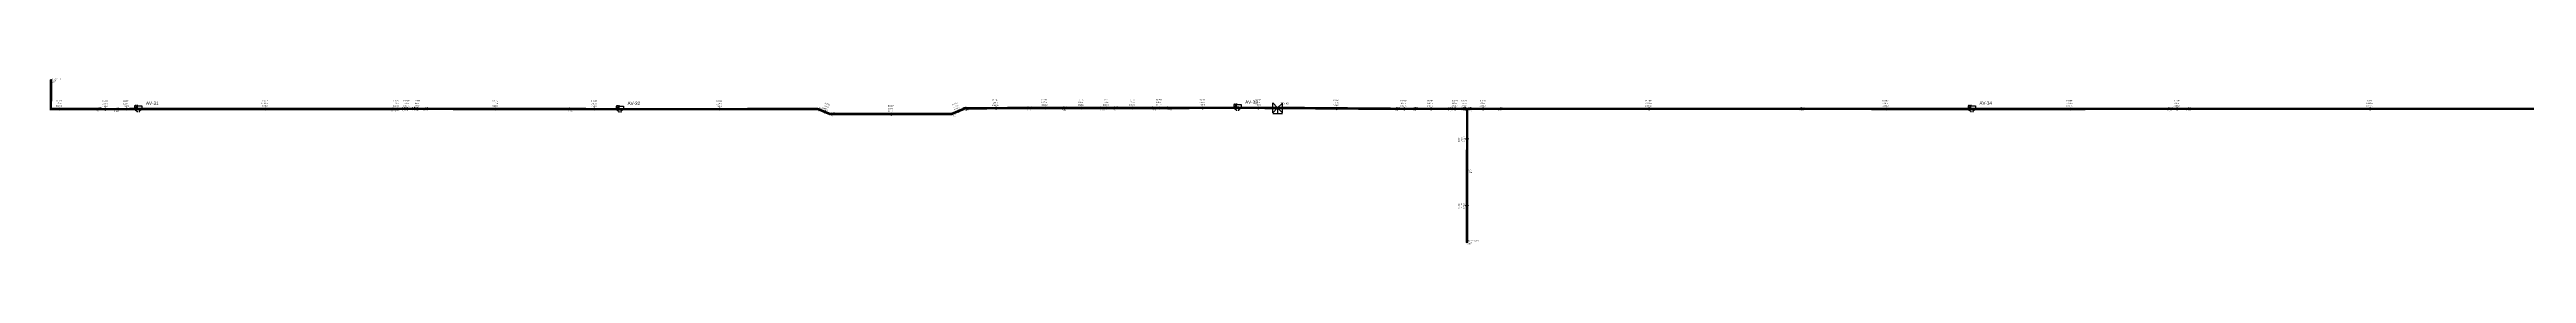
# Model space of a CAD drawing. Extents: x 438517 to 456981, y 1816048 to 1831342.
# Drawn here: x 440000 to 441923, y 1826044 to 1826173 of the extents above; entities that cross this region are included whole.
import ezdxf
from ezdxf.enums import TextEntityAlignment as Align

# ---------------------------------------------------------------- set-up
doc = ezdxf.new("R2010")
doc.units = 0
doc.layers.add('node', color=7, linetype='CONTINUOUS')
doc.layers.add('pipe', color=7, linetype='CONTINUOUS')

# ---------------------------------------------------------------- blocks, each defined once
blk = doc.blocks.new('VALVETCV')
at = {"color": 0}
for points in [[(-3, 3.6), (3, 3.6)], [(0, 0), (0, 3.6)]]:
    blk.add_lwpolyline(points, dxfattribs=at)
for points in [[(-3, 3), (-3, -3), (0, 0)], [(0, 0), (3, 3), (3, -3)]]:
    blk.add_lwpolyline(points, close=True, dxfattribs=at)
blk = doc.blocks.new('FILLED_CIRCLE')
at = {"color": 0}
blk.add_circle((0, 0), 3, dxfattribs=at)
blk = doc.blocks.new('AIRVALVE')
at = {"color": 0}
for points in [[(-2.2, 3.4), (-2.2, 2.6), (-3, 2.6), (-3, 0.9), (-2.2, -0.9), (-0.8, -1.7), (-0.8, -2.6)], [(-2.6, 1.7), (-0.4, 1.7)], [(-1.5, 3), (-1.5, 1.7)], [(-0.8, 3.4), (-0.8, 2.6), (3, 2.6), (3, 0.9), (2.2, -0.9), (0.8, -1.7), (0.8, -2.6)]]:
    blk.add_lwpolyline(points, dxfattribs=at)
blk = doc.blocks.new('FLOWARROW')
at = {"color": 0}
blk.add_lwpolyline([(3, 0), (-3, -3), (-0.6, 0), (-3, 3)], close=True, dxfattribs=at)

msp = doc.modelspace()

# ---------------------------------------------------------------- linework, layer by layer
at = {"layer": 'pipe', "color": 3, "const_width": 2}
for points in [[(440035.6, 1826149.2), (440000.9, 1826149.2), (440001, 1826171.5)], [(440049.7, 1826149.1), (440035.6, 1826149.2)], [(440068.8, 1826149.2), (440049.7, 1826149.1)], [(440265, 1826149.2), (440068.8, 1826149.2)], [(440273.1, 1826149.4), (440265, 1826149.2)], [(440280.9, 1826149.4), (440273.1, 1826149.4)], [(440289.6, 1826149.4), (440280.9, 1826149.4)], [(440401.9, 1826149.2), (440289.6, 1826149.4)], [(440442.7, 1826149.1), (440401.9, 1826149.2)], [(440596.6, 1826149.2), (440596.6, 1826149.2), (440442.7, 1826149.1)], [(440606, 1826145.3), (440596.6, 1826149.2)], [(440700, 1826145.3), (440606, 1826145.3), (440606, 1826145.3)], [(440709.6, 1826149.8), (440709.4, 1826149.2), (440700, 1826145.3), (440700, 1826145.3)], [(440758.6, 1826150), (440709.6, 1826149.8)], [(440785.7, 1826150.1), (440758.6, 1826150)], [(440815, 1826150), (440785.7, 1826150.1)], [(440825, 1826150), (440815, 1826150)], [(440855.2, 1826150.1), (440825, 1826150)], [(440867.1, 1826150.1), (440855.2, 1826150.1)], [(440922.2, 1826150.2), (440867.1, 1826150.1)], [(440953.4, 1826150.1), (440922.2, 1826150.2)], [(441044, 1826149.4), (440953.4, 1826150.1)], [(441058.2, 1826149.4), (441044, 1826149.4)], [(441085.5, 1826149.4), (441058.2, 1826149.4)], [(441095.7, 1826149.4), (441085.5, 1826149.4)], [(441100.6, 1826149.4), (441095.7, 1826149.4)], [(441100.6, 1826149.4), (441100.5, 1826101.6)], [(441100.5, 1826101.6), (441100.4, 1826046.2)]]:
    msp.add_lwpolyline(points, dxfattribs=at)
at = {"layer": 'pipe', "color": 5, "const_width": 2}
for points in [[(441124, 1826149.4), (441100.6, 1826149.4)], [(441358.2, 1826149.4), (441124, 1826149.4)], [(441492.3, 1826149.3), (441358.2, 1826149.4)], [(441644, 1826149.4), (441492.3, 1826149.3)], [(441658.2, 1826149.4), (441644, 1826149.4)], [(441944, 1826149.4), (441658.2, 1826149.4)]]:
    msp.add_lwpolyline(points, dxfattribs=at)

# ---------------------------------------------------------------- block references
at = {"layer": 'node', "color": 0}
for name, p, xscale, yscale in [('FILLED_CIRCLE', (440001, 1826171.5), 0.158750000000635, 0.158750000000635), ('FILLED_CIRCLE', (440035.6, 1826149.2), 0.158750000000635, 0.158750000000635), ('FILLED_CIRCLE', (440049.7, 1826149.1), 0.158750000000635, 0.158750000000635), ('AIRVALVE', (440068.8, 1826149.2), 0.95250000000381, 0.95250000000381), ('FILLED_CIRCLE', (440265, 1826149.2), 0.158750000000635, 0.158750000000635), ('FILLED_CIRCLE', (440273.1, 1826149.4), 0.158750000000635, 0.158750000000635), ('FILLED_CIRCLE', (440280.9, 1826149.4), 0.158750000000635, 0.158750000000635), ('FILLED_CIRCLE', (440289.6, 1826149.4), 0.158750000000635, 0.158750000000635), ('FILLED_CIRCLE', (440401.9, 1826149.2), 0.158750000000635, 0.158750000000635), ('AIRVALVE', (440442.7, 1826149.1), 0.95250000000381, 0.95250000000381), ('FILLED_CIRCLE', (440596.6, 1826149.2), 0.158750000000635, 0.158750000000635), ('FILLED_CIRCLE', (440606, 1826145.3), 0.158750000000635, 0.158750000000635), ('FILLED_CIRCLE', (440700, 1826145.3), 0.158750000000635, 0.158750000000635), ('FILLED_CIRCLE', (440709.6, 1826149.8), 0.158750000000635, 0.158750000000635), ('FILLED_CIRCLE', (440758.6, 1826150), 0.158750000000635, 0.158750000000635), ('FILLED_CIRCLE', (440785.7, 1826150.1), 0.158750000000635, 0.158750000000635), ('FILLED_CIRCLE', (440815, 1826150), 0.158750000000635, 0.158750000000635), ('FILLED_CIRCLE', (440825, 1826150), 0.158750000000635, 0.158750000000635), ('FILLED_CIRCLE', (440855.2, 1826150.1), 0.158750000000635, 0.158750000000635), ('FILLED_CIRCLE', (440867.1, 1826150.1), 0.158750000000635, 0.158750000000635), ('AIRVALVE', (440922.2, 1826150.2), 0.95250000000381, 0.95250000000381), ('FILLED_CIRCLE', (441044, 1826149.4), 0.158750000000635, 0.158750000000635), ('FILLED_CIRCLE', (441058.2, 1826149.4), 0.158750000000635, 0.158750000000635), ('FILLED_CIRCLE', (441085.5, 1826149.4), 0.158750000000635, 0.158750000000635), ('FILLED_CIRCLE', (441095.7, 1826149.4), 0.158750000000635, 0.158750000000635), ('FILLED_CIRCLE', (441100.6, 1826149.4), 0.158750000000635, 0.158750000000635), ('FILLED_CIRCLE', (441124, 1826149.4), 0.158750000000635, 0.158750000000635), ('FILLED_CIRCLE', (441358.2, 1826149.4), 0.158750000000635, 0.158750000000635), ('AIRVALVE', (441492.3, 1826149.3), 0.95250000000381, 0.95250000000381), ('FILLED_CIRCLE', (441644, 1826149.4), 0.158750000000635, 0.158750000000635), ('FILLED_CIRCLE', (441658.2, 1826149.4), 0.158750000000635, 0.158750000000635), ('FILLED_CIRCLE', (441100.5, 1826101.6), 0.158750000000635, 0.158750000000635), ('FILLED_CIRCLE', (441100.4, 1826046.2), 0.158750000000635, 0.158750000000635)]:
    msp.add_blockref(name, p, dxfattribs=dict(at, xscale=xscale, yscale=yscale))
at = {"layer": 'node', "color": 0, "xscale": 1.27000000000508, "yscale": 1.27000000000508, "rotation": 179.767354083192}
msp.add_blockref('VALVETCV', (440953.4, 1826150.1), dxfattribs=at)
at = {"layer": 'pipe', "color": 3, "xscale": 0.31750000000127, "yscale": 0.31750000000127}
for p, rotation in [((440007.1, 1826149.2), 179.876761624285), ((440042.6, 1826149.1), 179.698264015307), ((440059.2, 1826149.2), 180.473400626255), ((440166.9, 1826149.2), 179.992318224952), ((440269.1, 1826149.3), 181.195316069134), ((440277, 1826149.4), 180), ((440285.2, 1826149.4), 180), ((440345.7, 1826149.3), 179.914153861001), ((440422.3, 1826149.2), 179.870076739898), ((440519.7, 1826149.2), 180.034447611283), ((440601.3, 1826147.3), 157.499068602429), ((440653, 1826145.3), 180), ((440705, 1826147.4), 202.499999998114), ((440734.1, 1826149.9), 180.208094407769), ((440772.2, 1826150), 180.093907651133), ((440800.4, 1826150.1), 179.97572195798), ((440820, 1826150), 179.734215127073), ((440840.1, 1826150.1), 180.261393861027), ((440861.1, 1826150.1), 179.825391944064), ((440894.6, 1826150.1), 180.09565892114), ((440937.8, 1826150.1), 179.767354083192), ((440998.7, 1826149.7), 179.557673687615), ((441051.1, 1826149.4), 180), ((441071.9, 1826149.4), 180), ((441090.6, 1826149.4), 180), ((441098.2, 1826149.4), 180.151298576999), ((441100.5, 1826125.5), 269.812893115807), ((441100.4, 1826073.9), 269.953443854815)]:
    msp.add_blockref('FLOWARROW', p, dxfattribs=dict(at, rotation=rotation))
at = {"layer": 'pipe', "color": 5, "xscale": 0.31750000000127, "yscale": 0.31750000000127}
for p, rotation in [((441112.3, 1826149.4), 179.968183468514), ((441241.1, 1826149.4), 180), ((441425.3, 1826149.3), 179.984021253221), ((441568.2, 1826149.3), 180.014118503206), ((441651.1, 1826149.4), 180), ((441801.1, 1826149.4), 180)]:
    msp.add_blockref('FLOWARROW', p, dxfattribs=dict(at, rotation=rotation))

# ---------------------------------------------------------------- texts
at = {"layer": 'node', "color": 0}
for s, height, p in [('WDC-23(SUGR-2)', 0.635, (440001.5, 1826172)), ('Pr:27.24', 0.635, (440001.5, 1826169.5)), ('IL:40.45', 0.635, (440001.5, 1826170.5)), ('JN-E6-92', 0.635, (440036.1, 1826149.7)), ('IL:39.83', 0.635, (440036.1, 1826148.2)), ('Pr:27.95', 0.635, (440036.1, 1826147.2)), ('JN-E6-91', 0.635, (440050.2, 1826149.6)), ('IL:39.68', 0.635, (440050.2, 1826148.1)), ('Pr:28.12', 0.635, (440050.2, 1826147.1)), ('AV-31', 2.54, (440074.8, 1826151.7)), ('JN-E6-90', 0.635, (440265.5, 1826149.7)), ('IL:36.74', 0.635, (440265.5, 1826148.2)), ('Pr:31.38', 0.635, (440265.5, 1826147.2)), ('JN-E6-89', 0.635, (440273.6, 1826149.9)), ('IL:36.62', 0.635, (440273.6, 1826148.4)), ('Pr:31.51', 0.635, (440273.6, 1826147.4)), ('JN-E6-88', 0.635, (440281.4, 1826149.9)), ('IL:36.51', 0.635, (440281.4, 1826148.4)), ('Pr:31.64', 0.635, (440281.4, 1826147.4)), ('JN-E6-87', 0.635, (440290.1, 1826149.9)), ('IL:36.37', 0.635, (440290.1, 1826148.4)), ('Pr:31.79', 0.635, (440290.1, 1826147.4)), ('JN-E6-86', 0.635, (440402.4, 1826149.7)), ('IL:34.68', 0.635, (440402.4, 1826148.2)), ('Pr:33.64', 0.635, (440402.4, 1826147.2)), ('AV-32', 2.54, (440448.7, 1826151.6)), ('JN-E6-85', 0.635, (440597.1, 1826149.7)), ('IL:33.05', 0.635, (440597.1, 1826148.2)), ('Pr:35.57', 0.635, (440597.1, 1826147.2)), ('JN-E6-84', 0.635, (440606.5, 1826145.8)), ('IL:32.97', 0.635, (440606.5, 1826144.3)), ('Pr:35.67', 0.635, (440606.5, 1826143.3)), ('JN-E6-83', 0.635, (440700.5, 1826145.8)), ('IL:32.97', 0.635, (440700.5, 1826144.3)), ('Pr:35.82', 0.635, (440700.5, 1826143.3)), ('JN-E6-82', 0.635, (440710.1, 1826150.3)), ('IL:33.05', 0.635, (440710.1, 1826148.8)), ('Pr:35.75', 0.635, (440710.1, 1826147.8)), ('JN-E6-81', 0.635, (440759.1, 1826150.5)), ('IL:32.87', 0.635, (440759.1, 1826149)), ('Pr:36.01', 0.635, (440759.1, 1826148)), ('JN-E6-80', 0.635, (440786.2, 1826150.6)), ('IL:32.68', 0.635, (440786.2, 1826149.1)), ('Pr:36.24', 0.635, (440786.2, 1826148.1)), ('JN-E6-79', 0.635, (440815.5, 1826150.5)), ('IL:32.43', 0.635, (440815.5, 1826149)), ('Pr:36.53', 0.635, (440815.5, 1826148)), ('JN-E6-78', 0.635, (440825.5, 1826150.5)), ('IL:32.34', 0.635, (440825.5, 1826149)), ('Pr:36.63', 0.635, (440825.5, 1826148)), ('JN-E6-77', 0.635, (440855.7, 1826150.6)), ('IL:32.09', 0.635, (440855.7, 1826149.1)), ('Pr:36.93', 0.635, (440855.7, 1826148.1)), ('JN-E6-76', 0.635, (440867.6, 1826150.6)), ('IL:31.99', 0.635, (440867.6, 1826149.1)), ('Pr:37.05', 0.635, (440867.6, 1826148.1)), ('AV-33', 2.54, (440928.2, 1826152.6)), ('TCV-42', 1.27, (440955.8, 1826152.5)), ('JN-E6-75', 0.635, (441044.5, 1826149.9)), ('IL:30.59', 0.635, (441044.5, 1826148.4)), ('Pr:38.71', 0.635, (441044.5, 1826147.4)), ('JN-E6-74', 0.635, (441058.7, 1826149.9)), ('IL:30.53', 0.635, (441058.7, 1826148.4)), ('Pr:38.80', 0.635, (441058.7, 1826147.4)), ('JN-E6-73', 0.635, (441086, 1826149.9)), ('IL:30.42', 0.635, (441086, 1826148.4)), ('Pr:38.95', 0.635, (441086, 1826147.4)), ('JN-E6-72', 0.635, (441096.2, 1826149.9)), ('IL:30.38', 0.635, (441096.2, 1826148.4)), ('Pr:39.01', 0.635, (441096.2, 1826147.4)), ('JN-E6-71', 0.635, (441101.1, 1826149.9)), ('IL:30.36', 0.635, (441101.1, 1826148.4)), ('Pr:39.04', 0.635, (441101.1, 1826147.4)), ('JN-E6-70', 0.635, (441124.5, 1826149.9)), ('Pr:39.17', 0.635, (441124.5, 1826147.4)), ('IL:30.26', 0.635, (441124.5, 1826148.4)), ('JN-E6-69', 0.635, (441358.7, 1826149.9)), ('IL:31.01', 0.635, (441358.7, 1826148.4)), ('Pr:38.82', 0.635, (441358.7, 1826147.4)), ('AV-34', 2.54, (441498.3, 1826151.8)), ('JN-E6-68', 0.635, (441644.5, 1826149.9)), ('IL:32.23', 0.635, (441644.5, 1826148.4)), ('Pr:38.09', 0.635, (441644.5, 1826147.4)), ('JN-E6-67', 0.635, (441658.7, 1826149.9)), ('IL:32.24', 0.635, (441658.7, 1826148.4)), ('Pr:38.10', 0.635, (441658.7, 1826147.4)), ('E6-JN-92', 0.635, (441101, 1826102.1)), ('IL:30.40', 0.635, (441101, 1826100.6)), ('Pr:38.72', 0.635, (441101, 1826099.6)), ('WDC-24/22 (SUGR-3)', 0.635, (441100.9, 1826046.7)), ('IL:30.63', 0.635, (441100.9, 1826045.2)), ('Pr:38.33', 0.635, (441100.9, 1826044.2))]:
    msp.add_text(s, height=height, dxfattribs=at).set_placement(p, align=Align.BOTTOM_LEFT)
at = {"layer": 'pipe', "color": 3}
for s, rotation, p in [('ID:1020', 359.8768, (440004.9, 1826154.8)), ('D:600.0', 359.8768, (440004.9, 1826150.8)), ('L:57 m', 359.8768, (440005.2, 1826152.8)), ('D:600.0', 359.6983, (440040.4, 1826150.7)), ('ID:1019', 359.6983, (440040.4, 1826154.7)), ('L:14 m', 359.6983, (440040.7, 1826152.7)), ('ID:3097', 0.4734, (440056.9, 1826154.7)), ('D:600.0', 0.4734, (440057, 1826150.7)), ('L:19 m', 0.4734, (440057.2, 1826152.7)), ('L:196 m', 359.9923, (440164.6, 1826152.8)), ('ID:3096', 359.9923, (440164.7, 1826154.8)), ('D:600.0', 359.9923, (440164.7, 1826150.8)), ('ID:1030', 1.1953, (440266.7, 1826154.8)), ('D:600.0', 1.1953, (440266.8, 1826150.8)), ('L:8 m', 1.1953, (440267.4, 1826152.8)), ('ID:1029', 360, (440274.8, 1826154.9)), ('D:600.0', 360, (440274.8, 1826150.9)), ('L:8 m', 360, (440275.4, 1826152.9)), ('D:600.0', 360, (440283, 1826150.9)), ('ID:999', 360, (440283.4, 1826154.9)), ('L:9 m', 360, (440283.6, 1826152.9)), ('L:112 m', 359.9142, (440343.5, 1826152.8)), ('D:600.0', 359.9142, (440343.5, 1826150.8)), ('ID:1004', 359.9142, (440343.5, 1826154.8)), ('ID:3100', 359.8701, (440420.1, 1826154.7)), ('D:600.0', 359.8701, (440420.1, 1826150.7)), ('L:41 m', 359.8701, (440420.4, 1826152.7)), ('ID:3099', 0.0344, (440517.4, 1826154.7)), ('L:154 m', 0.0344, (440517.4, 1826152.7)), ('D:600.0', 0.0344, (440517.4, 1826150.7)), ('D:600.0', 337.4991, (440599.8, 1826149.5)), ('L:10 m', 337.4991, (440600.9, 1826151.3)), ('ID:1083', 337.4991, (440601.4, 1826153.2)), ('ID:1067', 360, (440650.8, 1826150.8)), ('D:600.0', 360, (440650.8, 1826146.8)), ('L:94 m', 360, (440651.1, 1826148.8)), ('ID:1033', 22.5, (440700.9, 1826151.7)), ('L:11 m', 22.5, (440701.9, 1826149.9)), ('D:600.0', 22.5, (440702.4, 1826148)), ('ID:1014', 0.2081, (440731.9, 1826155.4)), ('D:600.0', 0.2081, (440731.9, 1826151.4)), ('L:49 m', 0.2081, (440732.2, 1826153.4)), ('ID:1096', 0.0939, (440769.9, 1826155.6)), ('D:600.0', 0.0939, (440770, 1826151.6)), ('L:27 m', 0.0939, (440770.2, 1826153.6)), ('ID:1097', 359.9757, (440798.2, 1826155.6)), ('D:600.0', 359.9757, (440798.2, 1826151.6)), ('L:29 m', 359.9757, (440798.4, 1826153.6)), ('D:600.0', 359.7342, (440817.8, 1826151.6)), ('L:10 m', 359.7342, (440818.1, 1826153.6)), ('ID:973', 359.7342, (440818.2, 1826155.6)), ('ID:1018', 0.2614, (440837.8, 1826155.6)), ('D:600.0', 0.2614, (440837.9, 1826151.6)), ('L:30 m', 0.2614, (440838.1, 1826153.6)), ('ID:1094', 359.8254, (440858.9, 1826155.7)), ('D:600.0', 359.8254, (440858.9, 1826151.7)), ('L:12 m', 359.8254, (440859.2, 1826153.7)), ('ID:3103', 0.0957, (440892.4, 1826155.7)), ('D:600.0', 0.0957, (440892.4, 1826151.7)), ('L:55 m', 0.0957, (440892.7, 1826153.7)), ('ID:3102', 359.7674, (440935.6, 1826155.7)), ('D:600.0', 359.7674, (440935.6, 1826151.7)), ('L:31 m', 359.7674, (440935.9, 1826153.7)), ('D:600.0', 359.5577, (440996.5, 1826151.3)), ('ID:2820', 359.5577, (440996.5, 1826155.3)), ('L:91 m', 359.5577, (440996.8, 1826153.3)), ('ID:1012', 360, (441048.9, 1826154.9)), ('D:600.0', 360, (441048.9, 1826150.9)), ('L:14 m', 360, (441049.2, 1826152.9)), ('D:600.0', 360, (441069.6, 1826150.9)), ('ID:1054', 360, (441069.6, 1826154.9)), ('L:27 m', 360, (441069.9, 1826152.9)), ('ID:1078', 360, (441088.4, 1826154.9)), ('D:600.0', 360, (441088.4, 1826150.9)), ('L:10 m', 360, (441088.7, 1826152.9)), ('ID:1077', 0.1513, (441095.9, 1826154.9)), ('D:600.0', 0.1513, (441095.9, 1826150.9)), ('L:5 m', 0.1513, (441096.6, 1826152.9)), ('ID:984', 89.8129, (441095, 1826123.6)), ('L:48 m', 89.8129, (441097, 1826123.6)), ('D:600.0', 89.8129, (441099, 1826123.3)), ('ID:958', 89.9534, (441094.9, 1826072.1)), ('L:55 m', 89.9534, (441096.9, 1826072)), ('D:700.0', 89.9534, (441098.9, 1826071.7))]:
    msp.add_text(s, height=0.953, rotation=rotation, dxfattribs=at).set_placement(p, align=Align.BOTTOM_LEFT)
at = {"layer": 'pipe', "color": 5}
for s, rotation, p in [('ID:1109', 359.9682, (441110.1, 1826154.9)), ('D:900.0', 359.9682, (441110.1, 1826150.9)), ('L:23 m', 359.9682, (441110.4, 1826152.9)), ('L:234 m', 360, (441238.8, 1826152.9)), ('ID:1079', 360, (441238.9, 1826154.9)), ('D:900.0', 360, (441238.9, 1826150.9)), ('L:134 m', 359.984, (441423, 1826152.9)), ('ID:3106', 359.984, (441423.1, 1826154.9)), ('D:900.0', 359.984, (441423, 1826150.9)), ('L:152 m', 0.0141, (441565.9, 1826152.9)), ('ID:3105', 0.0141, (441566, 1826154.9)), ('D:900.0', 0.0141, (441566, 1826150.9)), ('ID:1009', 360, (441648.9, 1826154.9)), ('D:900.0', 360, (441648.9, 1826150.9)), ('L:14 m', 360, (441649.2, 1826152.9)), ('L:286 m', 360, (441798.9, 1826152.9)), ('D:900.0', 360, (441798.9, 1826150.9)), ('ID:977', 360, (441799.3, 1826154.9))]:
    msp.add_text(s, height=0.953, rotation=rotation, dxfattribs=at).set_placement(p, align=Align.BOTTOM_LEFT)

doc.saveas('drawing.dxf')
